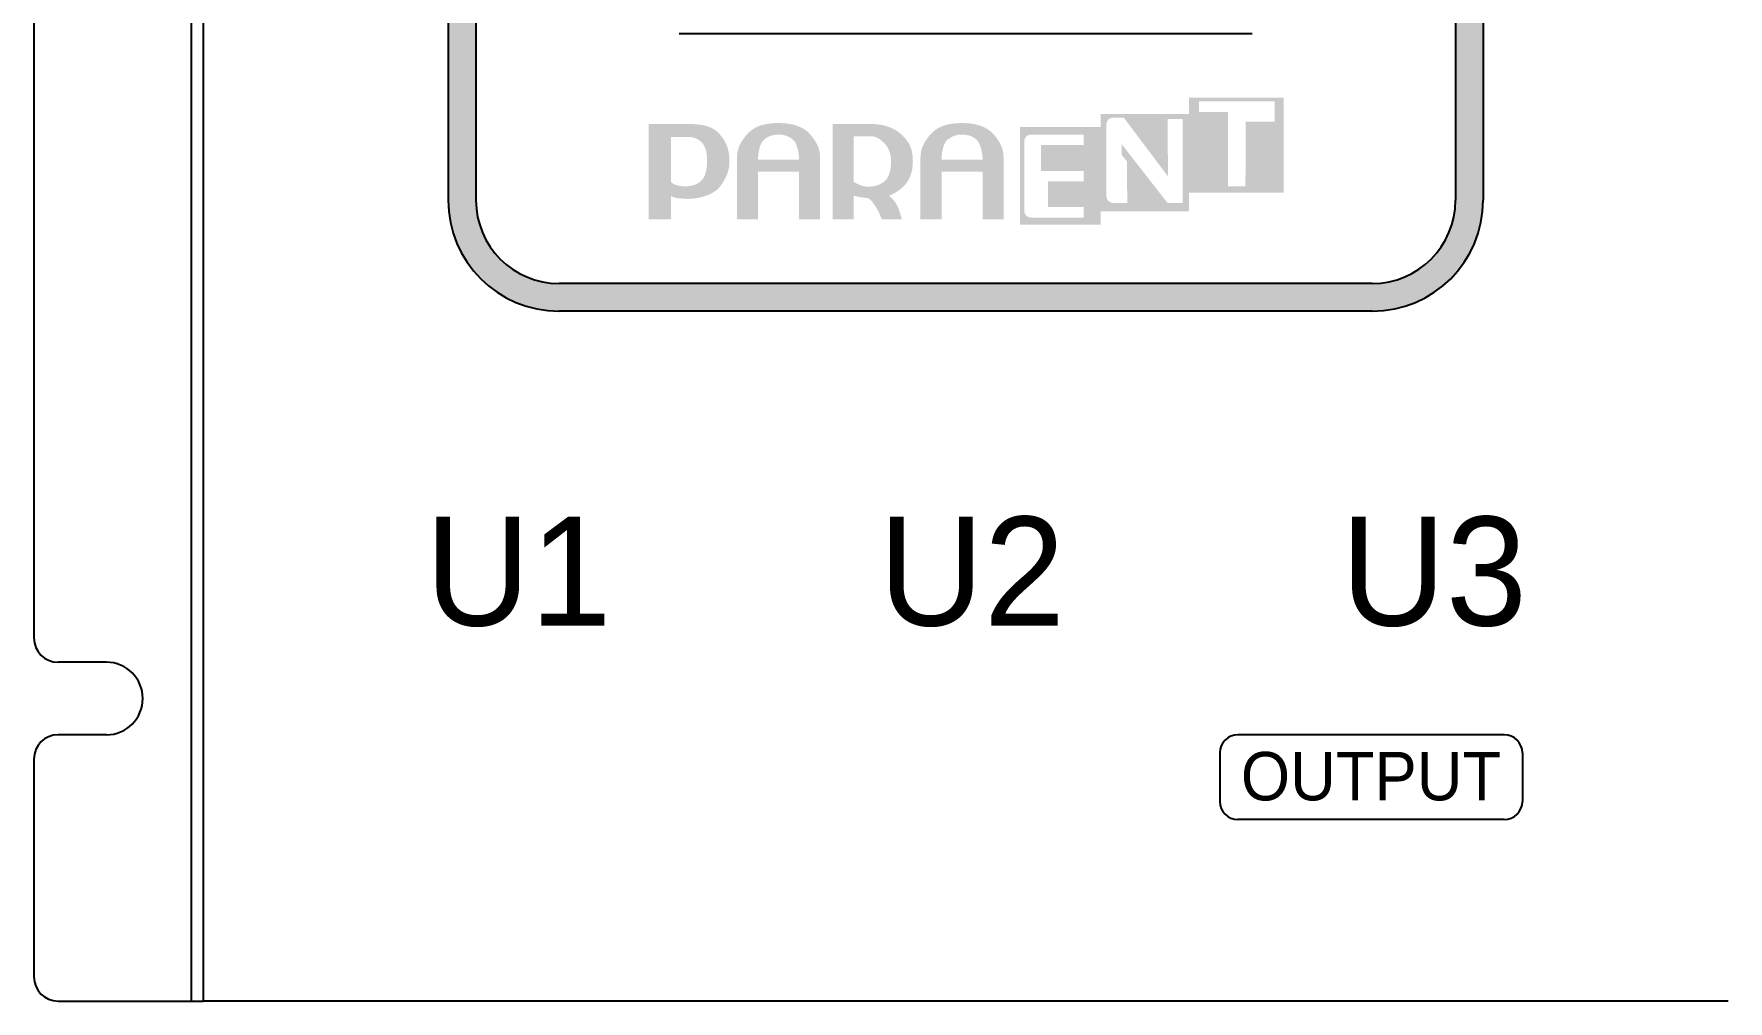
# Model space of a CAD drawing. Header units: millimetres. Extents: x 509 to 2769, y 363 to 1089.
# Drawn here: x 1972.2 to 2112.2, y 528.5 to 608.5 of the extents above; entities that cross this region are included whole.
import ezdxf

# ---------------------------------------------------------------- set-up
doc = ezdxf.new("R2010")
doc.units = ezdxf.units.MM
doc.layers.add('CASE BRACKET', color=7, linetype='Continuous')
doc.layers.add('CASE COVER', color=7, linetype='Continuous')

msp = doc.modelspace()

# ---------------------------------------------------------------- hatches: boundary and pattern name
h = msp.add_hatch(color=256)
h.set_gradient(color1=(255, 255, 255), one_color=1, tint=1)
h.paths.add_polyline_path([(2092.01, 744.386, 0.4142136), (2082.847, 753.549), (2015.648, 753.549, 0.4142136), (2006.484, 744.386), (2006.484, 594.714, 0.4142136), (2015.648, 585.55), (2082.847, 585.55, 0.4142136), (2092.01, 594.714)])
h.paths.add_polyline_path([(2089.719, 594.714, -0.4142136), (2082.847, 587.841), (2015.648, 587.841, -0.4142136), (2008.775, 594.714), (2008.775, 744.386, -0.4142136), (2015.648, 751.259), (2082.847, 751.259, -0.4142136), (2089.719, 744.386)], flags=16)
h = msp.add_hatch(color=256)
edge = h.paths.add_edge_path()
edge.add_spline(control_points=[(2074.788, 601.197), (2074.788, 601.197), (2072.377, 601.197), (2072.377, 601.197), (2072.377, 601.197), (2072.365, 595.874), (2072.365, 595.874), (2072.365, 595.874), (2070.922, 595.874), (2070.922, 595.874), (2070.922, 595.874), (2070.908, 602.005), (2070.908, 602.005), (2070.908, 602.005), (2068.512, 602.018), (2068.512, 602.018), (2068.512, 602.018), (2068.512, 602.892), (2068.512, 602.892), (2068.512, 602.892), (2074.788, 602.892), (2074.788, 602.892), (2074.788, 602.892), (2074.788, 601.197), (2074.788, 601.197)], knot_values=[0, 0, 0, 0, 1, 1, 1, 2, 2, 2, 3, 3, 3, 4, 4, 4, 5, 5, 5, 6, 6, 6, 7, 7, 7, 8, 8, 8, 8], degree=3, periodic=0)
edge = h.paths.add_edge_path()
edge.add_spline(control_points=[(2067.187, 594.498), (2067.187, 594.498), (2065.929, 594.484), (2065.929, 594.484), (2065.929, 594.484), (2062.129, 599.363), (2062.129, 599.363), (2062.129, 599.363), (2062.127, 598.468), (2062.127, 598.468), (2062.127, 598.468), (2062.579, 597.914), (2062.579, 597.914), (2062.579, 597.914), (2062.593, 594.498), (2062.593, 594.498), (2062.593, 594.498), (2061.421, 594.498), (2061.421, 594.498), (2061.119, 594.498), (2060.871, 594.745), (2060.871, 595.047), (2060.871, 595.047), (2060.871, 600.996), (2060.871, 600.996), (2060.871, 601.299), (2061.119, 601.546), (2061.421, 601.546), (2061.421, 601.546), (2062.301, 601.546), (2062.301, 601.546), (2062.301, 601.546), (2065.953, 596.7), (2065.953, 596.7), (2065.953, 596.7), (2065.943, 601.436), (2065.943, 601.436), (2065.943, 601.436), (2067.187, 601.436), (2067.187, 601.436), (2067.187, 601.436), (2067.187, 594.498), (2067.187, 594.498)], knot_values=[0, 0, 0, 0, 1, 1, 1, 2, 2, 2, 3, 3, 3, 4, 4, 4, 5, 5, 5, 6, 6, 6, 7, 7, 7, 8, 8, 8, 9, 9, 9, 10, 10, 10, 11, 11, 11, 12, 12, 12, 13, 13, 13, 14, 14, 14, 14], degree=3, periodic=0)
edge = h.paths.add_edge_path()
edge.add_spline(control_points=[(2058.989, 599.279), (2058.989, 599.279), (2055.463, 599.279), (2055.463, 599.279), (2055.463, 599.22), (2055.463, 597.197), (2055.463, 597.138), (2055.463, 597.138), (2058.989, 597.138), (2058.989, 597.138), (2058.989, 597.138), (2058.989, 596.276), (2058.989, 596.276), (2058.989, 596.276), (2056.048, 596.276), (2056.048, 596.276), (2056.048, 596.214), (2056.048, 594.151), (2056.048, 594.151), (2056.099, 594.151), (2058.989, 594.151), (2058.989, 594.151), (2058.989, 594.151), (2058.989, 593.28), (2058.989, 593.28), (2058.989, 593.28), (2054.632, 593.28), (2054.632, 593.28), (2054.329, 593.28), (2054.082, 593.528), (2054.082, 593.83), (2054.082, 593.83), (2054.082, 599.592), (2054.082, 599.592), (2054.082, 599.894), (2054.329, 600.142), (2054.632, 600.142), (2054.632, 600.142), (2058.989, 600.142), (2058.989, 600.142), (2058.989, 600.142), (2058.989, 599.279), (2058.989, 599.279)], knot_values=[0, 0, 0, 0, 1, 1, 1, 2, 2, 2, 3, 3, 3, 4, 4, 4, 5, 5, 5, 6, 6, 6, 7, 7, 7, 8, 8, 8, 9, 9, 9, 10, 10, 10, 11, 11, 11, 12, 12, 12, 13, 13, 13, 14, 14, 14, 14], degree=3, periodic=0)
edge = h.paths.add_edge_path(flags=16)
edge.add_spline(control_points=[(2067.694, 603.185), (2067.694, 603.185), (2067.694, 601.853), (2067.694, 601.853), (2067.694, 601.853), (2060.409, 601.853), (2060.409, 601.853), (2060.409, 601.853), (2060.409, 600.767), (2060.409, 600.767), (2060.409, 600.767), (2053.725, 600.767), (2053.725, 600.767), (2053.725, 600.767), (2053.725, 592.706), (2053.725, 592.706), (2053.725, 592.706), (2060.409, 592.706), (2060.409, 592.706), (2060.409, 592.706), (2060.409, 593.792), (2060.409, 593.792), (2060.409, 593.792), (2067.694, 593.792), (2067.694, 593.792), (2067.694, 593.792), (2067.694, 595.33), (2067.694, 595.33), (2067.694, 595.33), (2075.534, 595.33), (2075.534, 595.33), (2075.534, 595.33), (2075.534, 603.185), (2075.534, 603.185), (2075.534, 603.185), (2067.694, 603.185), (2067.694, 603.185)], knot_values=[0, 0, 0, 0, 1, 1, 1, 2, 2, 2, 3, 3, 3, 4, 4, 4, 5, 5, 5, 6, 6, 6, 7, 7, 7, 8, 8, 8, 9, 9, 9, 10, 10, 10, 11, 11, 11, 12, 12, 12, 12], degree=3, periodic=0)
h = msp.add_hatch(color=0)
edge = h.paths.add_edge_path()
edge.add_spline(control_points=[(2027.48, 596.415), (2027.185, 596.084), (2026.75, 595.862), (2026.076, 595.862), (2025.919, 595.862), (2025.692, 595.881), (2025.405, 595.944), (2025.117, 596.008), (2024.964, 596.159), (2024.892, 596.231), (2024.892, 596.338), (2024.892, 599.75), (2024.892, 599.953), (2025.081, 599.953), (2026.154, 599.953), (2026.154, 599.953), (2026.772, 599.953), (2027.18, 599.782), (2027.476, 599.444), (2027.785, 599.092), (2027.881, 598.505), (2027.881, 597.989), (2027.881, 597.467), (2027.782, 596.755), (2027.48, 596.415)], knot_values=[0, 0, 0, 0, 1, 1, 1, 2, 2, 2, 3, 3, 3, 4, 4, 4, 5, 5, 5, 6, 6, 6, 7, 7, 7, 8, 8, 8, 8], degree=3, periodic=0)
edge = h.paths.add_edge_path(flags=16)
edge.add_spline(control_points=[(2026.211, 601.014), (2026.211, 601.014), (2023.319, 601.014), (2023.319, 601.014), (2023.319, 601.014), (2023.044, 601.014), (2023.044, 601.014), (2023.044, 601.014), (2023.044, 593.139), (2023.044, 593.139), (2023.044, 593.139), (2024.892, 593.139), (2024.892, 593.139), (2024.892, 593.139), (2024.892, 594.782), (2024.892, 595.043), (2025.073, 594.98), (2025.314, 594.855), (2026.153, 594.829), (2027.041, 594.802), (2028.332, 595.094), (2028.897, 595.785), (2029.449, 596.459), (2029.728, 597.197), (2029.728, 597.979), (2029.728, 598.9), (2029.414, 599.681), (2028.793, 600.301), (2028.173, 600.92), (2027.304, 601.014), (2026.211, 601.014)], knot_values=[0, 0, 0, 0, 1, 1, 1, 2, 2, 2, 3, 3, 3, 4, 4, 4, 5, 5, 5, 6, 6, 6, 7, 7, 7, 8, 8, 8, 9, 9, 9, 10, 10, 10, 10], degree=3, periodic=0)
h = msp.add_hatch(color=0)
edge = h.paths.add_edge_path()
edge.add_spline(control_points=[(2035.479, 598.08), (2035.273, 598.08), (2032.102, 598.08), (2032.086, 598.08), (2032.086, 598.08), (2032.086, 598.113), (2032.086, 598.113), (2032.086, 598.547), (2032.209, 599.303), (2032.477, 599.611), (2032.721, 599.889), (2033.174, 600.141), (2033.755, 600.141), (2034.337, 600.141), (2034.741, 599.956), (2035.032, 599.665), (2035.321, 599.377), (2035.479, 598.547), (2035.479, 598.112), (2035.479, 598.112), (2035.479, 598.091), (2035.479, 598.08)], knot_values=[0, 0, 0, 0, 1, 1, 1, 2, 2, 2, 3, 3, 3, 4, 4, 4, 5, 5, 5, 6, 6, 6, 7, 7, 7, 7], degree=3, periodic=0)
edge = h.paths.add_edge_path(flags=16)
edge.add_spline(control_points=[(2033.755, 601.093), (2032.493, 601.093), (2031.689, 600.769), (2031.147, 600.13), (2030.617, 599.505), (2030.348, 598.973), (2030.348, 598.222), (2030.348, 598.222), (2030.348, 593.139), (2030.348, 593.139), (2030.348, 593.139), (2032.086, 593.139), (2032.086, 593.139), (2032.086, 593.139), (2032.086, 595.522), (2032.086, 597.073), (2032.102, 597.073), (2035.273, 597.073), (2035.479, 597.073), (2035.479, 596.865), (2035.479, 593.139), (2035.479, 593.139), (2035.479, 593.139), (2037.217, 593.139), (2037.217, 593.139), (2037.217, 593.139), (2037.217, 598.222), (2037.217, 598.222), (2037.217, 598.972), (2036.948, 599.505), (2036.417, 600.13), (2035.876, 600.769), (2035.017, 601.093), (2033.755, 601.093)], knot_values=[0, 0, 0, 0, 1, 1, 1, 2, 2, 2, 3, 3, 3, 4, 4, 4, 5, 5, 5, 6, 6, 6, 7, 7, 7, 8, 8, 8, 9, 9, 9, 10, 10, 10, 11, 11, 11, 11], degree=3, periodic=0)
h = msp.add_hatch(color=0)
edge = h.paths.add_edge_path()
edge.add_spline(control_points=[(2042.606, 596.341), (2042.244, 596.008), (2041.806, 595.839), (2041.195, 595.839), (2041.026, 595.839), (2040.809, 595.865), (2040.603, 595.936), (2040.414, 596.001), (2040.04, 596.2), (2039.988, 596.252), (2039.988, 596.365), (2039.988, 599.806), (2039.988, 600.008), (2040.177, 600.008), (2041.36, 600.008), (2041.36, 600.008), (2041.907, 600.008), (2042.23, 599.726), (2042.573, 599.372), (2042.918, 599.017), (2043.086, 598.441), (2043.086, 597.95), (2043.086, 597.421), (2042.966, 596.673), (2042.606, 596.341)], knot_values=[0, 0, 0, 0, 1, 1, 1, 2, 2, 2, 3, 3, 3, 4, 4, 4, 5, 5, 5, 6, 6, 6, 7, 7, 7, 8, 8, 8, 8], degree=3, periodic=0)
edge = h.paths.add_edge_path(flags=16)
edge.add_spline(control_points=[(2041.417, 601.014), (2041.417, 601.014), (2038.525, 601.014), (2038.525, 601.014), (2038.525, 601.014), (2038.25, 601.014), (2038.25, 601.014), (2038.25, 601.014), (2038.25, 593.139), (2038.25, 593.139), (2038.25, 593.139), (2039.988, 593.139), (2039.988, 593.139), (2039.988, 593.139), (2039.988, 594.852), (2039.988, 595.107), (2040.182, 595.046), (2040.368, 594.996), (2040.536, 594.968), (2040.539, 594.967), (2041.081, 594.895), (2041.215, 594.877), (2041.502, 594.681), (2041.736, 594.286), (2041.907, 594.027), (2042.09, 593.749), (2042.302, 593.139), (2042.302, 593.139), (2042.302, 593.139), (2043.965, 593.139), (2043.965, 593.139), (2043.965, 593.139), (2043.734, 594.062), (2043.506, 594.425), (2043.367, 594.647), (2043.166, 594.865), (2042.921, 595.086), (2043.428, 595.306), (2043.915, 595.615), (2044.254, 596.019), (2044.705, 596.556), (2044.879, 597.202), (2044.879, 597.937), (2044.879, 598.931), (2044.61, 599.519), (2043.971, 600.118), (2043.337, 600.713), (2042.478, 601.014), (2041.417, 601.014)], knot_values=[0, 0, 0, 0, 1, 1, 1, 2, 2, 2, 3, 3, 3, 4, 4, 4, 5, 5, 5, 6, 6, 6, 7, 7, 7, 8, 8, 8, 9, 9, 9, 10, 10, 10, 11, 11, 11, 12, 12, 12, 13, 13, 13, 14, 14, 14, 15, 15, 15, 16, 16, 16, 16], degree=3, periodic=0)
h = msp.add_hatch(color=0)
edge = h.paths.add_edge_path()
edge.add_spline(control_points=[(2050.641, 598.08), (2050.435, 598.08), (2047.264, 598.08), (2047.248, 598.08), (2047.248, 598.08), (2047.248, 598.113), (2047.248, 598.113), (2047.248, 598.547), (2047.371, 599.303), (2047.64, 599.611), (2047.883, 599.889), (2048.336, 600.141), (2048.918, 600.141), (2049.499, 600.141), (2049.903, 599.956), (2050.195, 599.665), (2050.483, 599.377), (2050.641, 598.547), (2050.641, 598.112), (2050.641, 598.112), (2050.641, 598.091), (2050.641, 598.08)], knot_values=[0, 0, 0, 0, 1, 1, 1, 2, 2, 2, 3, 3, 3, 4, 4, 4, 5, 5, 5, 6, 6, 6, 7, 7, 7, 7], degree=3, periodic=0)
edge = h.paths.add_edge_path(flags=16)
edge.add_spline(control_points=[(2048.917, 601.093), (2047.655, 601.093), (2046.851, 600.769), (2046.309, 600.13), (2045.779, 599.505), (2045.51, 598.973), (2045.51, 598.222), (2045.51, 598.222), (2045.51, 593.139), (2045.51, 593.139), (2045.51, 593.139), (2047.248, 593.139), (2047.248, 593.139), (2047.248, 593.139), (2047.248, 595.522), (2047.248, 597.073), (2047.264, 597.073), (2050.435, 597.073), (2050.641, 597.073), (2050.641, 596.865), (2050.641, 593.139), (2050.641, 593.139), (2050.641, 593.139), (2052.379, 593.139), (2052.379, 593.139), (2052.379, 593.139), (2052.379, 598.222), (2052.379, 598.222), (2052.379, 598.972), (2052.11, 599.505), (2051.58, 600.13), (2051.038, 600.769), (2050.179, 601.093), (2048.917, 601.093)], knot_values=[0, 0, 0, 0, 1, 1, 1, 2, 2, 2, 3, 3, 3, 4, 4, 4, 5, 5, 5, 6, 6, 6, 7, 7, 7, 8, 8, 8, 9, 9, 9, 10, 10, 10, 11, 11, 11, 11], degree=3, periodic=0)

# ---------------------------------------------------------------- linework, layer by layer
for p, q in [((2006.484, 744.386), (2006.484, 594.714)), ((2008.775, 744.386), (2008.775, 594.714)), ((2089.719, 744.386), (2089.719, 594.714)), ((2092.01, 744.386), (2092.01, 594.714))]:
    msp.add_line(p, q)
at = {"ltscale": 10}
for p, q in [((2072.919, 608.459), (2025.575, 608.459)), ((2082.847, 587.841), (2015.648, 587.841)), ((2082.847, 585.55), (2015.648, 585.55))]:
    msp.add_line(p, q, dxfattribs=at)
for centre, radius, start, end in [((2015.648, 594.714), 9.164, 180, 270), ((2015.648, 594.714), 6.873, 180, 270), ((2082.847, 594.714), 9.164, 270, 0), ((2082.847, 594.714), 6.873, 270, 0)]:
    msp.add_arc(centre, radius, start, end, dxfattribs=at)
at = {"layer": 'CASE BRACKET', "color": 0}
for p, q in [((1985.247, 818.547), (1985.247, 528.549)), ((1972.247, 788.547), (1972.247, 558.549)), ((1978.247, 556.549), (1974.247, 556.549)), ((1978.247, 550.549), (1974.247, 550.549)), ((1972.247, 548.549), (1972.247, 530.549)), ((1974.247, 528.549), (1986.247, 528.549))]:
    msp.add_line(p, q, dxfattribs=at)
for centre, radius, start, end in [((1974.247, 558.549), 2, 180, 270), ((1978.247, 553.549), 3, 270, 90), ((1974.247, 548.549), 2, 90, 180), ((1974.247, 530.549), 2, 180, 270)]:
    msp.add_arc(centre, radius, start, end, dxfattribs=at)
at = {"layer": 'CASE COVER', "color": 0}
for p, q in [((1986.247, 858.549), (1986.247, 528.549)), ((2093.747, 550.549), (2071.747, 550.549)), ((2070.247, 549.049), (2070.247, 545.049)), ((2095.247, 549.049), (2095.247, 545.049)), ((2093.747, 543.549), (2071.747, 543.549)), ((2112.247, 528.549), (1986.247, 528.549))]:
    msp.add_line(p, q, dxfattribs=at)
for centre, start, end in [((2071.747, 549.049), 90, 180), ((2093.747, 549.049), 0, 90), ((2071.747, 545.049), 180, 270), ((2093.747, 545.049), 270, 0)]:
    msp.add_arc(centre, 1.5, start, end, dxfattribs=at)

# ---------------------------------------------------------------- texts
at = {"attachment_point": 1}
for s, insert, char_height, width in [('{\\fHeadline R|b0|i0|c129|p18;U1}', (2004.584, 568.573), 9, 13.79715), ('{\\fHeadline R|b0|i0|c129|p18;U2}', (2042.058, 568.573), 9, 13.79715), ('{\\fHeadline R|b0|i0|c129|p18;U3}', (2080.24, 568.573), 9, 13.79715), ('{\\fGulim|b0|i0|c129|p50;OUTPUT}', (2071.984, 549.134), 4, 25.00108)]:
    msp.add_mtext(s, dxfattribs=dict(at, insert=insert, char_height=char_height, width=width))

doc.saveas('drawing.dxf')
